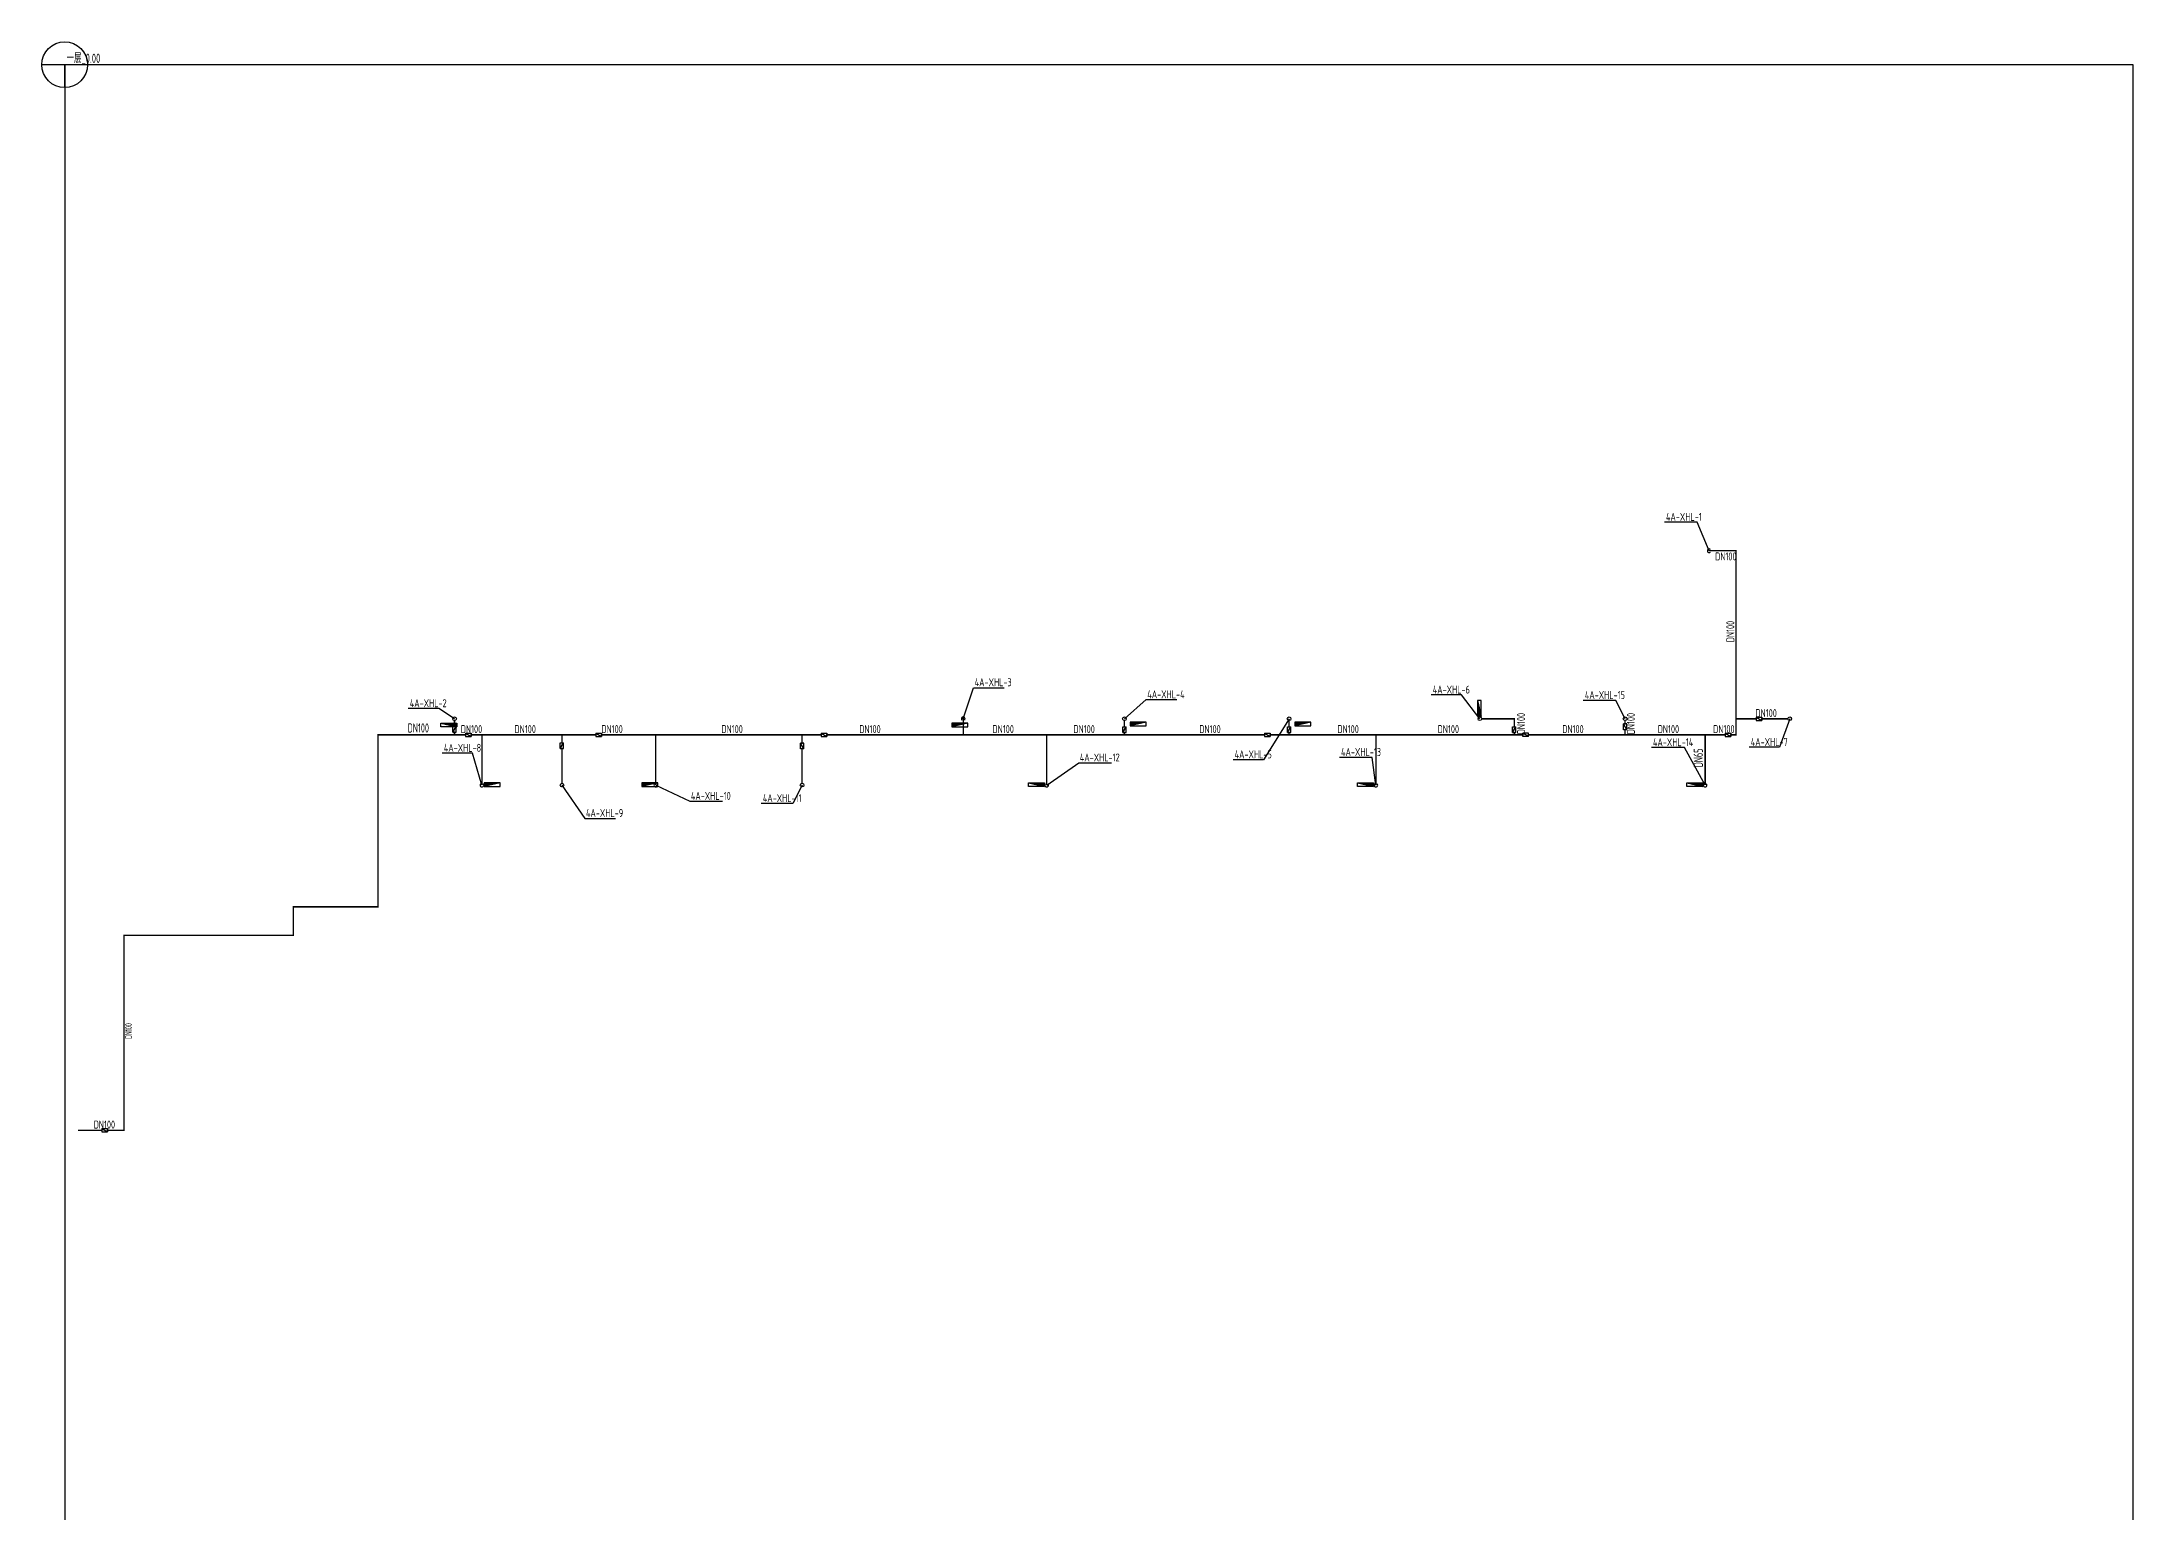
# Model space of a CAD drawing. Header units: millimetres. Extents: x -69218 to 1159344, y 1846 to 130422.
# Drawn here: x 67873 to 159343, y 66134 to 130422 of the extents above; entities that cross this region are included whole.
import ezdxf

# ---------------------------------------------------------------- set-up
doc = ezdxf.new("R2010")
doc.units = ezdxf.units.MM
doc.header["$LTSCALE"] = 1000
doc.layers.get('0').update_dxf_attribs({"linetype": 'CONTINUOUS'})
for name, color, linetype in [('DIM_消防', 3, 'CONTINUOUS'), ('EQUIP_消火栓', 7, 'CONTINUOUS'), ('PIPE-消防', 1, 'CONTINUOUS'), ('S-Xh_注释', 3, 'CONTINUOUS'), ('TEXT_消防', 7, 'CONTINUOUS'), ('VALVE_消防', 7, 'CONTINUOUS'), ('VPIPE-消防', 1, 'CONTINUOUS')]:
    doc.layers.add(name, color=color, linetype=linetype)
doc.styles.add('_TWT_PIPEDN', font='GBENOR', dxfattribs={"width": 0.7, "height": 3.5, "bigfont": 'GBCBIG'})
doc.styles.add('_TWT_SERIAL', font='GBENOR', dxfattribs={"width": 0.7, "height": 3.5, "bigfont": 'GBCBIG'})
doc.styles.get("Standard").update_dxf_attribs({"font": 'GBENOR', "bigfont": 'GBCBIG'})

# ---------------------------------------------------------------- blocks, each defined once
blk = doc.blocks.new('Floorbase')
for p, q in [((0, 0), (-1000, 0)), ((0, -1000), (0, 0))]:
    blk.add_line(p, q)
blk.add_circle((0, 0), 1000)
at = {"style": '_TWT_PIPEDN', "width": 0.8}
blk.add_attdef('Elevation', (92, 81), '', height=400, dxfattribs=at)
blk = doc.blocks.new('$TwtSys$00000434')
for p, q in [((-0.5, 0.5), (-0.5, -0.5)), ((-0.5, -0.5), (0.5, 0.5)), ((0.5, 0.5), (-0.5, 0.5)), ((0.5, -0.5), (0.5, 0.5)), ((-0.5, -0.5), (0.5, -0.5))]:
    blk.add_line(p, q)
blk.add_solid([(0.5, -0.5), (0.5, 0.5), (-0.5, -0.5)])
blk = doc.blocks.new('$VALVE$00000316')
for p, q in [((-125, 72), (125, -72)), ((-125, 72), (-125, -72)), ((-125, 72), (125, 72)), ((125, 72), (125, -72)), ((-125, -72), (125, -72))]:
    blk.add_line(p, q)
at = {"const_width": 21.1}
blk.add_lwpolyline([(-11, 0, 1), (11, 0, 1)], format="xyb", close=True, dxfattribs=at)
for p in [(-125, 0), (125, 0)]:
    blk.add_point(p)
at = {"color": 7, "flags": 9}
for tag in ['XSIZE', 'YSIZE']:
    blk.add_attdef(tag, (0, 0), '', height=0.5, dxfattribs=at)

msp = doc.modelspace()

# ---------------------------------------------------------------- hatches: boundary and pattern name
at = {"layer": 'PIPE-消防'}
for points in [[(141973, 108172), (141973, 108202), (142003, 108202)], [(141973, 108172), (142003, 108172), (142003, 108202)], [(132273, 100822), (132303, 100822), (132303, 100852)], [(132273, 100822), (132273, 100852), (132303, 100852)], [(82573, 100122), (82573, 100152), (82543, 100152)], [(82573, 100122), (82543, 100122), (82543, 100152)], [(141973, 100122), (141973, 100092), (142003, 100092)], [(141973, 100122), (142003, 100122), (142003, 100092)], [(78873, 92602), (78873, 92632), (78843, 92632)], [(78873, 92602), (78843, 92602), (78843, 92632)], [(82573, 92602), (82603, 92602), (82603, 92572)], [(82573, 92602), (82573, 92572), (82603, 92572)], [(71473, 91352), (71473, 91382), (71443, 91382)], [(71473, 91352), (71443, 91352), (71443, 91382)], [(78873, 91352), (78873, 91322), (78903, 91322)], [(78873, 91352), (78903, 91352), (78903, 91322)], [(71473, 82830), (71473, 82800), (71503, 82800)], [(71473, 82830), (71503, 82830), (71503, 82800)]]:
    msp.add_hatch(color=256, dxfattribs=at).paths.add_polyline_path(points)

# ---------------------------------------------------------------- linework, layer by layer
at = {"layer": 'DIM_消防'}
for p, q in [((140273, 109422), (138839, 109422)), ((140798, 108172), (140273, 109422)), ((108173, 100822), (108623, 102179)), ((108623, 102179), (109957, 102179)), ((115223, 100822), (116173, 101663)), ((116173, 101663), (117518, 101663)), ((129973, 101870), (128639, 101870)), ((130773, 100822), (129973, 101870)), ((136723, 101622), (135291, 101622)), ((137123, 100822), (136723, 101622)), ((85232, 101274), (83896, 101274)), ((85923, 100822), (85232, 101274)), ((122423, 100822), (121306, 99025)), ((144323, 100822), (143873, 99579)), ((86711, 99323), (85386, 99323)), ((87123, 97922), (86711, 99323)), ((111823, 97922, 3000), (113225, 98901)), ((113225, 98901), (114661, 98901)), ((121306, 99025), (119973, 99025)), ((126060, 99128), (124627, 99128)), ((126223, 97922, 6000), (126060, 99128)), ((139714, 99568), (138270, 99568)), ((140623, 97922, 3000), (139714, 99568)), ((143873, 99579), (142548, 99579)), ((90623, 97922), (91623, 96457)), ((94723, 97922), (96213, 97221)), ((101123, 97922), (100723, 97122)), ((96213, 97221), (97638, 97221)), ((100723, 97122), (99339, 97122)), ((91623, 96457), (92963, 96457))]:
    msp.add_line(p, q, dxfattribs=at)
at = {"layer": 'PIPE-消防', "const_width": 60}
for points in [[(140798, 108172), (141973, 108172)], [(141973, 108172), (141973, 100822)], [(85923, 100742), (85923, 100482)], [(108173, 100822), (108173, 100122)], [(115223, 100742), (115223, 100467)], [(122423, 100742), (122423, 100467)], [(132273, 100822), (130853, 100822)], [(132273, 100822), (132273, 100477)], [(137123, 100597), (137123, 100742)], [(141973, 100822), (142849, 100822)], [(141973, 100822), (141973, 100122)], [(143098, 100822), (144243, 100822)], [(85923, 100122), (82573, 100122)], [(82573, 92602), (82573, 100122)], [(85923, 100232), (85923, 100122)], [(86399, 100122), (85923, 100122)], [(87123, 100122), (86648, 100122)], [(87123, 97922), (87123, 100122)], [(90623, 100122), (87123, 100122)], [(90623, 100122), (90623, 99772)], [(92099, 100122), (90623, 100122)], [(94723, 100122), (92348, 100122)], [(94723, 97922), (94723, 100122)], [(101123, 100122), (94723, 100122)], [(101961, 100122), (101123, 100122)], [(101123, 100122), (101123, 99763)], [(108173, 100122), (102211, 100122)], [(111823, 100122), (108173, 100122)], [(115223, 100122), (111823, 100122)], [(111823, 97922), (111823, 100122)], [(115223, 100217), (115223, 100122)], [(121349, 100122), (115223, 100122)], [(122423, 100122), (121598, 100122)], [(122423, 100217), (122423, 100122)], [(126223, 100122), (122423, 100122)], [(126223, 97922), (126223, 100122)], [(132273, 100122), (126223, 100122)], [(132273, 100227), (132273, 100122)], [(132649, 100122), (132273, 100122)], [(137123, 100122), (132898, 100122)], [(137123, 100122), (137123, 100347)], [(137123, 100122), (140623, 100122)], [(140623, 100122), (141499, 100122)], [(140623, 97922), (140623, 100122)], [(141748, 100122), (141973, 100122)], [(90623, 99523), (90623, 98002)], [(101123, 99514), (101123, 98002)], [(82573, 92602), (78873, 92602)], [(78873, 91352), (78873, 92602)], [(71473, 91352), (78873, 91352)], [(71473, 82830), (71473, 91352)], [(69461, 82830), (70503, 82830)], [(70752, 82830), (71473, 82830)]]:
    msp.add_lwpolyline(points, dxfattribs=at)
at = {"layer": 'S-Xh_注释'}
msp.add_lwpolyline([(68873, 1846), (159343, 1846), (159343, 129422), (68873, 129422)], close=True, dxfattribs=at)
at = {"layer": 'VPIPE-消防'}
for centre in [(85923, 100822), (85923, 100822), (115223, 100822), (122423, 100822), (130773, 100822), (137123, 100822), (144323, 100822), (90623, 97922), (101123, 97922)]:
    msp.add_circle(centre, 80, dxfattribs=at)
for centre, start, end in [((140798, 108172), 45, 315), ((108173, 100822), 315, 225), ((87123, 97922), 135, 45), ((94723, 97922), 135, 45), ((111823, 97922), 135, 45), ((126223, 97922), 135, 45), ((140623, 97922), 135, 45)]:
    msp.add_arc(centre, 80, start, end, dxfattribs=at)

# ---------------------------------------------------------------- block references
at = {"layer": 'EQUIP_消火栓', "xscale": 700, "yscale": 160, "zscale": 700}
for p, rotation in [((130753, 101272), 270), ((108023, 100552), 180), ((115823, 100602), 180), ((123023, 100602), 180), ((87573, 97942), 180.0000000000002), ((94473, 97942), 180.0000000000002)]:
    msp.add_blockref('$TwtSys$00000434', p, dxfattribs=dict(at, rotation=rotation))
at = {"layer": 'EQUIP_消火栓', "xscale": 700, "yscale": -160, "zscale": 700}
for p in [(85673, 100552), (111373, 97942), (125773, 97942), (140173, 97942)]:
    msp.add_blockref('$TwtSys$00000434', p, dxfattribs=at)
at = {"layer": 'S-Xh_注释', "color": 0}
msp.add_blockref('Floorbase', (68873, 129422), dxfattribs=at).add_auto_attribs({'Elevation': '一层_0.00'})
at = {"layer": 'VALVE_消防'}
for p in [(142973, 100822), (141623, 100122)]:
    msp.add_blockref('$VALVE$00000316', p, dxfattribs=at)
at = {"layer": 'VALVE_消防', "xscale": -1, "yscale": -1}
for p, rotation in [((85923, 100357), 270), ((86523, 100122), 180), ((90623, 99648), 270), ((92223, 100122), 180), ((102086, 100122), 180), ((115223, 100342), 270), ((121473, 100122), 180), ((122423, 100342), 270), ((132273, 100352), 270)]:
    msp.add_blockref('$VALVE$00000316', p, dxfattribs=dict(at, rotation=rotation))
at = {"layer": 'VALVE_消防', "xscale": -1, "rotation": 270}
msp.add_blockref('$VALVE$00000316', (101123, 99639), dxfattribs=at)
at = {"layer": 'VALVE_消防'}
for p, rotation in [((132773, 100122), 180), ((70628, 82830), 359.9999999998005)]:
    msp.add_blockref('$VALVE$00000316', p, dxfattribs=dict(at, rotation=rotation))
at = {"layer": 'VALVE_消防', "yscale": -1, "rotation": 90}
msp.add_blockref('$VALVE$00000316', (137123, 100472), dxfattribs=at)

# ---------------------------------------------------------------- texts
at = {"layer": 'DIM_消防', "color": 7, "style": '_TWT_SERIAL', "width": 0.7}
for s, p in [('4A-XHL-1', (138909, 109478)), ('4A-XHL-3', (108674, 102246)), ('4A-XHL-2', (83966, 101330)), ('4A-XHL-4', (116223, 101718)), ('4A-XHL-6', (128709, 101925)), ('4A-XHL-15', (135361, 101690)), ('4A-XHL-8', (85456, 99378)), ('4A-XHL-14', (138340, 99624)), ('4A-XHL-7', (142618, 99634)), ('4A-XHL-12', (113272, 98956)), ('4A-XHL-5', (120043, 99093)), ('4A-XHL-13', (124697, 99196)), ('4A-XHL-10', (96261, 97277)), ('4A-XHL-11', (99409, 97178)), ('4A-XHL-9', (91673, 96527))]:
    msp.add_text(s, height=350, dxfattribs=at).set_placement(p)
at = {"layer": 'TEXT_消防', "style": '_TWT_PIPEDN', "width": 0.7}
for height, p in [(350, (141059, 107747)), (400, (83875, 100222)), (350, (142822, 100897)), (350, (86197, 100197)), (350, (88547, 100197)), (350, (92347, 100197)), (350, (97597, 100197)), (350, (103626, 100197)), (350, (109453, 100197)), (350, (112993, 100197)), (350, (118497, 100197)), (350, (124540, 100197)), (350, (128922, 100197)), (350, (134372, 100197)), (350, (138547, 100197)), (350, (140972, 100197)), (350, (70141, 82905))]:
    msp.add_text('DN100', height=height, dxfattribs=at).set_placement(p)
for s, height, p in [('DN100', 350, (141898, 104170)), ('DN100', 350, (132748, 100145)), ('DN100', 350, (137548, 100145)), ('DN65', 400, (140523, 98702))]:
    msp.add_text(s, height=height, rotation=90, dxfattribs=at).set_placement(p)
at = {"layer": 'TEXT_消防', "width": 0.6}
msp.add_text('DN100', height=300, rotation=90, dxfattribs=at).set_placement((71815, 86827))

doc.saveas('drawing.dxf')
